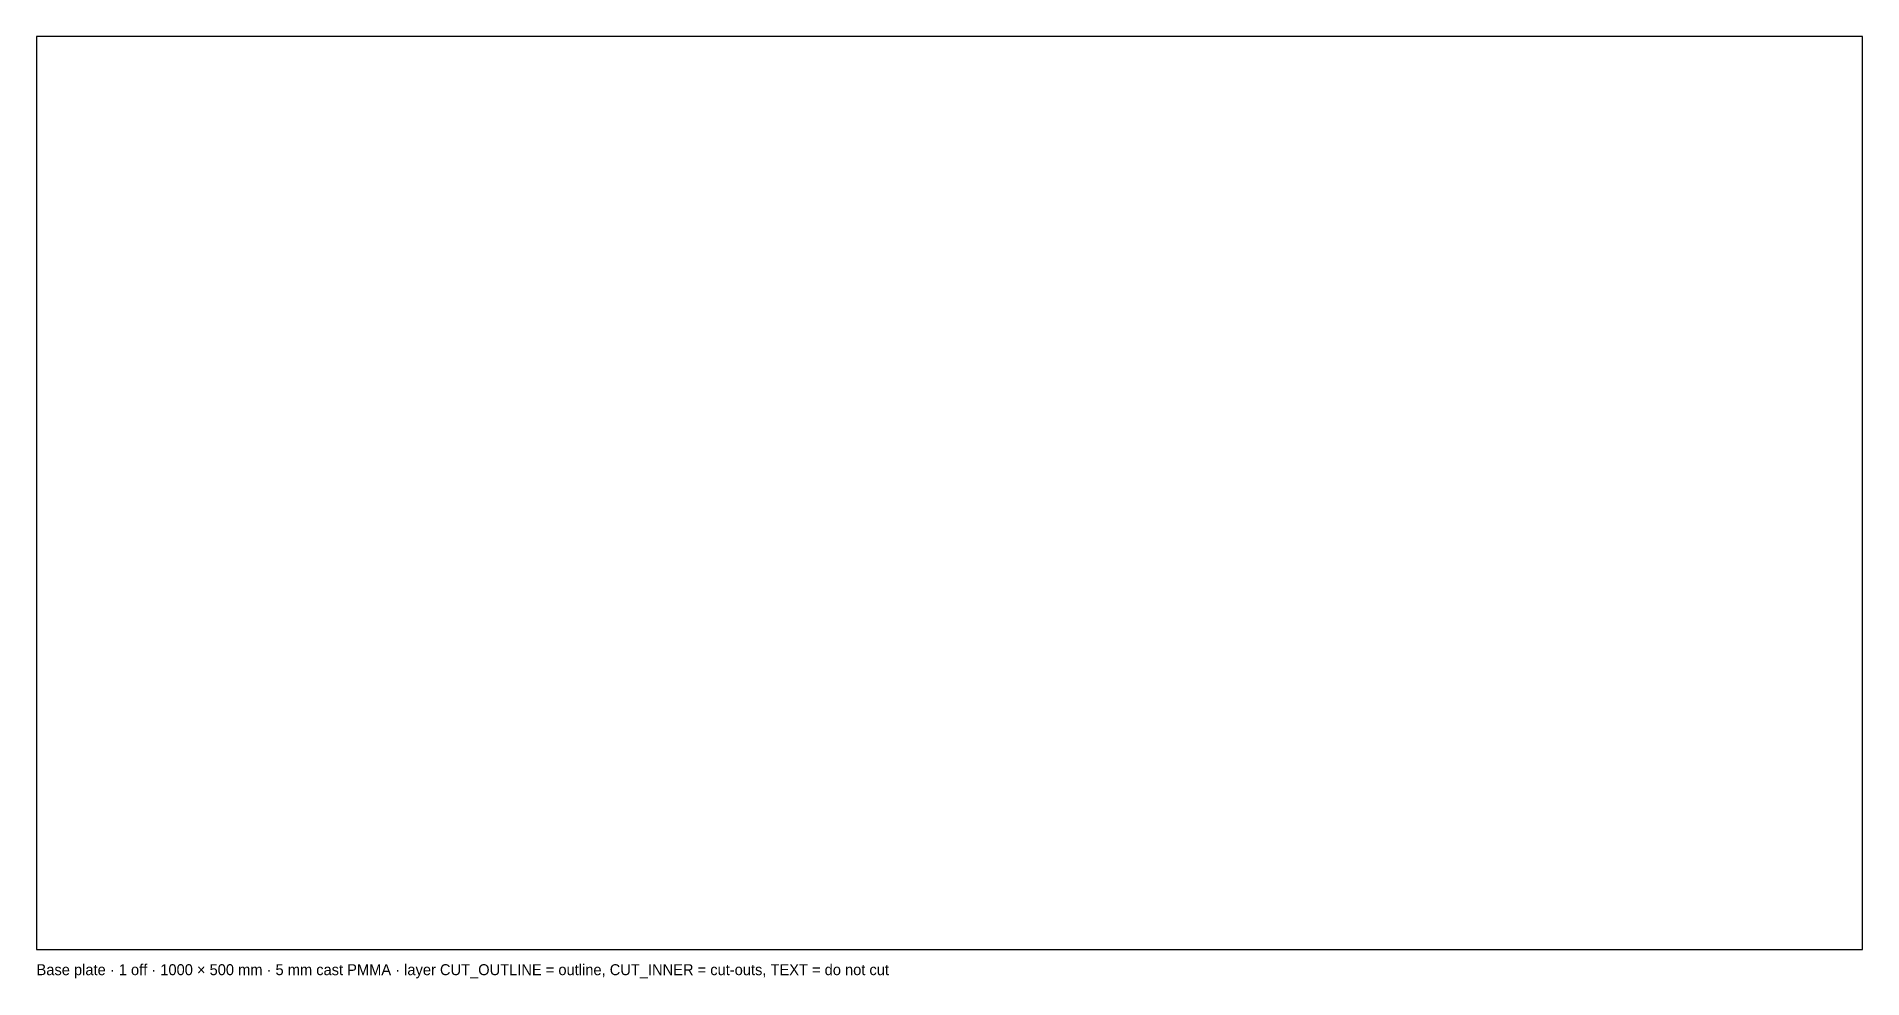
# Model space of a CAD drawing. Header units: millimetres. Extents: x 0 to 1000, y -16 to 500.
import ezdxf

# ---------------------------------------------------------------- set-up
doc = ezdxf.new("R2010")
doc.units = ezdxf.units.MM
doc.layers.add('CUT_OUTLINE', color=7, linetype='Continuous')
doc.layers.add('TEXT', color=5, linetype='Continuous')

msp = doc.modelspace()

# ---------------------------------------------------------------- linework, layer by layer
at = {"layer": 'CUT_OUTLINE'}
msp.add_lwpolyline([(0, 0), (1000, 0), (1000, 500), (0, 500)], close=True, dxfattribs=at)

# ---------------------------------------------------------------- texts
at = {"layer": 'TEXT'}
msp.add_text('Base plate · 1 off · 1000 × 500 mm · 5 mm cast PMMA · layer CUT_OUTLINE = outline, CUT_INNER = cut-outs, TEXT = do not cut', height=6, dxfattribs=at).set_placement((0, -14))

doc.saveas('drawing.dxf')
